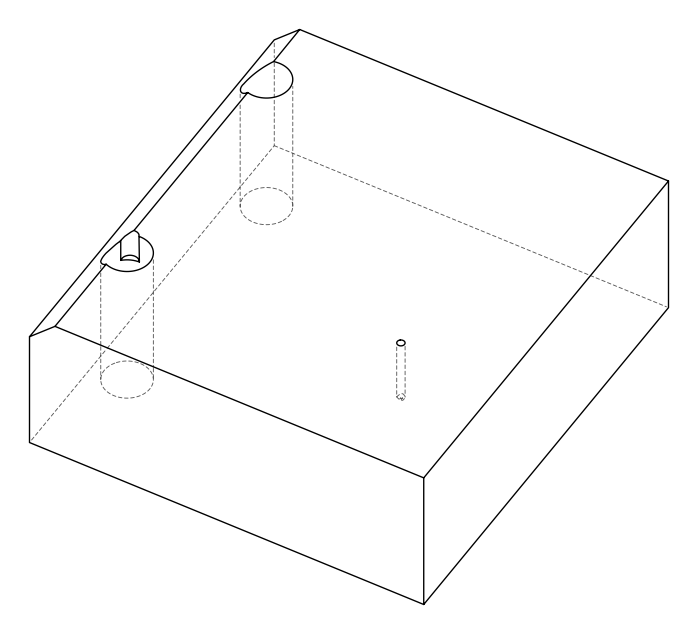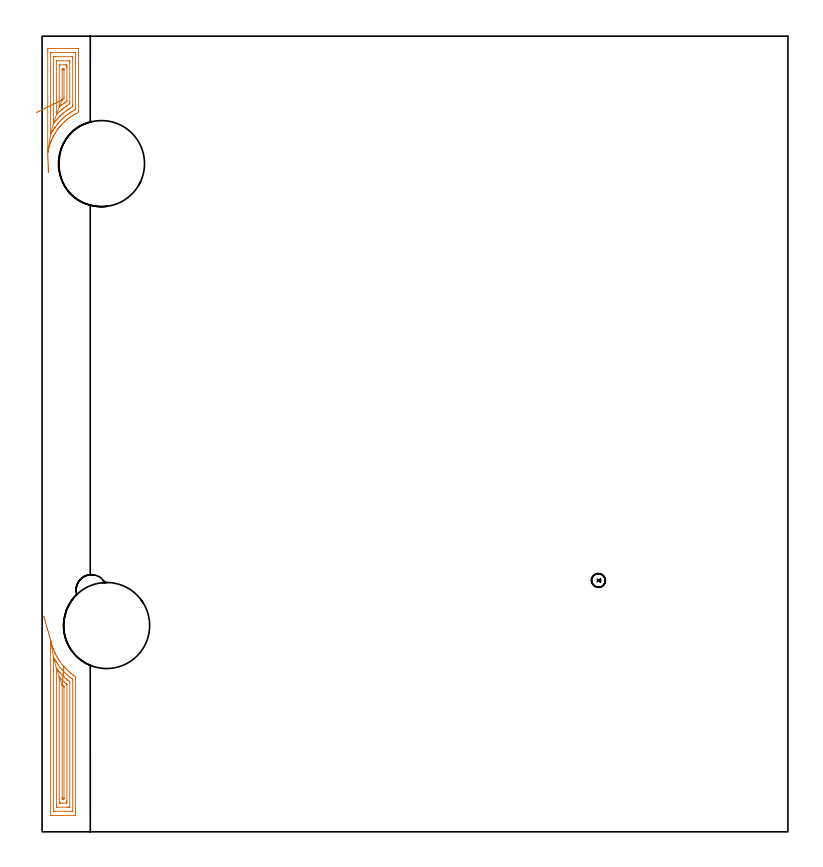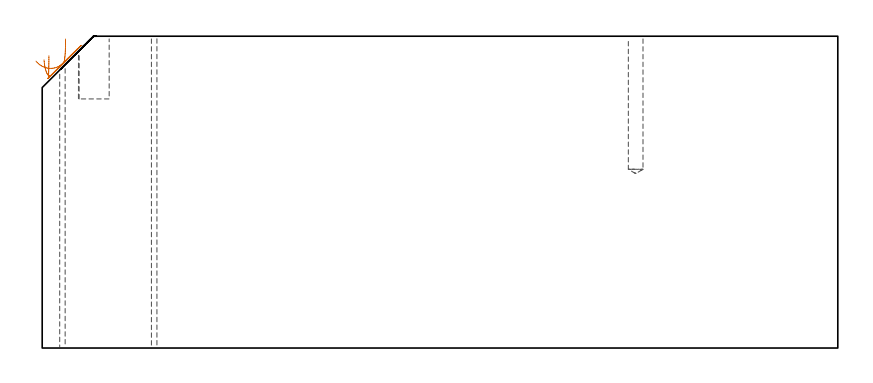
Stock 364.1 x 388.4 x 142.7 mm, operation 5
(PLAN: 6 operations, 4 tool changes, 28 min)
(1 SPOT_DRILL | STEP1POCKET | NXT0321_9005460120000 | 0.03 min | 1 mm3)
(2 INDEXABLE_INSERT_DRILL_THROUGH_HOLE_FROM_SOLID | STEP1HOLE | NXT0302_036 | 0.59 min | 197625 mm3)
(3 INDEXABLE_INSERT_DRILL_THROUGH_HOLE_FROM_SOLID_1 | STEP1HOLE_1 | NXT0302_036 | 0.59 min | 197627 mm3)
(4 DRILL_BLIND_HOLE_INTO_CENTER | STEP1POCKET | UGT0301_462 | 0.26 min | 2144 mm3)
(5 AREA_MILL | FG_CHAMFER_SURFACE | UGT0205_001 | 26.14 min | 102309 mm3)
(6 MILL_SLOT_ROUND_PART | SLOT_PARTIAL_ROUND | UGT0201_132 | Follow Part, ap 3.5, ae 75% | 0.43 min | 1663 mm3)
(TOOL NXT0321_9005460120000 | NC Spot Drill, 142deg, 12mm, Carbide, Uncoated | D12 PA142 FL30 Z2)
(TOOL NXT0302_036 | Index. Insert Drill 42mm [880-D4200L50-05] | D42 PA176 FL210 Z2)
(TOOL UGT0301_462 | Carbide Drill 6.7 mm | D6.7 PA118 FL63 Z2)
(TOOL UGT0205_001 | Chamfer Mill 20 x 3 x 45 deg. | D20 FL50 Z2)
(TOOL UGT0201_132 | Carbide End Mill 14.0 | D14 FL30 Z4)
(OP 5 AREA_MILL, part 2 of 2)
G0 Z152.7
X0.836 Y105.291
Z131.897
G1 X0.908 Y105.036 Z131.066
X0.999 Y104.713 Z130.261
X1.109 Y104.323 Z129.488
X1.237 Y103.869 Z128.754
X1.381 Y103.356 Z128.064
X1.541 Y102.787 Z127.422
X1.716 Y102.166 Z126.835
X1.905 Y101.498 Z126.306
X2.104 Y100.789 Z125.839
X2.315 Y100.043 Z125.439
X2.534 Y99.266 Z125.107
X2.759 Y98.464 Z124.848
X2.991 Y97.644 Z124.661
X3.225 Y96.811 Z124.55
X3.462 Y95.972 Z124.515
X3.698 Y95.134 Z124.555
X3.932 Y94.301 Z124.672
X4.163 Y93.482 Z124.863
X4.19 Y93.386 Z124.89
X4.235 Y93.217 Z124.935
X4.28 Y93.046 Z124.98
X4.331 Y92.841 Z125.031
X4.363 Y92.72 Z125.063
X4.452 Y92.394 Z125.152
X4.614 Y91.826 Z125.314
X4.682 Y91.596 Z125.382
X4.89 Y90.932 Z125.59
X5.098 Y90.285 Z125.798
X5.184 Y90.038 Z125.884
X5.344 Y89.596 Z126.044
X5.518 Y89.144 Z126.218
X5.631 Y88.856 Z126.331
X5.894 Y88.25 Z126.594
X6.236 Y87.473 Z126.936
X6.289 Y87.356 Z126.989
X6.335 Y87.256 Z127.035
X6.739 Y86.462 Z127.439
X7.128 Y85.721 Z127.828
X7.317 Y85.378 Z128.017
X7.735 Y84.673 Z128.435
X8.02 Y84.206 Z128.72
X8.293 Y83.779 Z128.993
X8.839 Y82.958 Z129.539
X8.892 Y82.885 Z129.592
X8.912 Y82.858 Z129.612
X9.563 Y81.991 Z130.263
X9.804 Y81.681 Z130.504
X10.281 Y81.097 Z130.981
X10.696 Y80.609 Z131.396
X11.065 Y80.203 Z131.765
X11.588 Y79.645 Z132.288
X11.918 Y79.309 Z132.618
X12.48 Y78.766 Z133.18
X12.858 Y78.415 Z133.558
X13.372 Y77.966 Z134.072
X13.893 Y77.521 Z134.593
X14.099 Y77.356 Z134.799
X14.264 Y77.227 Z134.964
X15.042 Y76.627 Z135.742
X15.156 Y76.546 Z135.856
X16.336 Y75.732 Z137.036
X16.339 Y75.441 Z137.039
X16.342 Y74.838 Z137.042
X16.343 Y74.543 Z137.043
Y8.675
X16.342 Y8.381 Z137.042
X16.338 Y8.085 Z137.038
X16.336 Y8.01 Z137.036
X16.301 Y8.007 Z137.001
X16.217 Y8.003 Z136.917
X16.048 Y8.001 Z136.748
X15.83 Y8. Z136.53
X5.126 Z125.826
X4.452 Y8.002 Z125.152
X4.23 Y8.004 Z124.93
X4.171 Y8.01 Z124.871
X4.164 Y8.026 Z124.864
X4.161 Y8.072 Z124.861
X4.158 Y8.675 Z124.858
X4.157 Y8.971 Z124.857
Y93.016
X4.158 Y93.179 Z124.858
X4.161 Y93.399 Z124.861
X4.163 Y93.482 Z124.863
X5.584 Y85.275 Z126.284
X5.916 Y84.673 Z126.616
X6.236 Y84.096 Z126.936
X6.417 Y83.779 Z127.117
X6.671 Y83.343 Z127.371
X6.955 Y82.885 Z127.655
X7.128 Y82.616 Z127.828
X7.546 Y81.991 Z128.246
X8.02 Y81.307 Z128.72
X8.171 Y81.097 Z128.871
X8.602 Y80.514 Z129.302
X8.843 Y80.203 Z129.543
X8.912 Y80.118 Z129.612
X9.586 Y79.309 Z130.286
X9.804 Y79.057 Z130.504
X10.39 Y78.415 Z131.09
X10.696 Y78.092 Z131.396
X11.261 Y77.521 Z131.961
X11.588 Y77.206 Z132.288
X12.212 Y76.627 Z132.912
X12.48 Y76.393 Z133.18
X13.255 Y75.732 Z133.955
X13.372 Y75.639 Z134.072
X13.798 Y75.306 Z134.498
X14.264 Y74.947 Z134.964
X14.407 Y74.838 Z135.107
X14.768 Y74.576 Z135.468
X14.922 Y74.457 Z135.622
X14.924 Y74.421 Z135.624
X14.927 Y74.339 Z135.627
X14.928 Y74.173 Z135.628
X14.929 Y73.944 Z135.629
X14.928 Y10.464 Z135.628
X14.926 Y10.131 Z135.626
X14.924 Y10.048 Z135.624
X14.922 Y10.015 Z135.622
X14.88 Y10.01 Z135.58
X14.724 Y10.003 Z135.424
X14.264 Y10.001 Z134.964
X13.835 Y10. Z134.535
X6.236 Y10.001 Z126.936
X5.803 Y10.003 Z126.503
X5.615 Y10.01 Z126.315
X5.578 Y10.016 Z126.278
X5.576 Y10.084 Z126.276
X5.573 Y10.234 Z126.273
X5.572 Y10.464 Z126.272
X5.571 Y11.13 Z126.271
X5.572 Y84.445 Z126.272
X5.573 Y84.673 Z126.273
X5.578 Y85.057 Z126.278
X5.584 Y85.275 Z126.284
X6.992 Y79.905 Z127.692
X7.05 Y79.834 Z127.75
X7.128 Y79.735 Z127.828
X7.451 Y79.309 Z128.151
X8.02 Y78.57 Z128.72
X8.144 Y78.415 Z128.844
X8.752 Y77.681 Z129.452
X8.889 Y77.521 Z129.589
X8.912 Y77.495 Z129.612
X9.713 Y76.627 Z130.413
X9.804 Y76.532 Z130.504
X10.599 Y75.732 Z131.299
X10.696 Y75.64 Z131.396
X11.561 Y74.838 Z132.261
X11.588 Y74.814 Z132.288
X11.776 Y74.65 Z132.476
X12.48 Y74.058 Z133.18
X12.618 Y73.944 Z133.318
X13.372 Y73.353 Z134.072
X13.451 Y73.288 Z134.151
X13.492 Y73.251 Z134.192
X13.508 Y73.229 Z134.208
X13.51 Y73.192 Z134.21
X13.513 Y73.05 Z134.213
X13.514 Y72.908 Z134.214
Y12.109
X13.513 Y12.061 Z134.213
X13.51 Y12.025 Z134.21
X13.507 Y12.01 Z134.207
X13.497 Y12.008 Z134.197
X13.372 Y12.004 Z134.072
X12.731 Y12. Z133.431
X12.48 Z133.18
X7.378 Y12.001 Z128.078
X7.128 Y12.007 Z127.828
X7.045 Y12.01 Z127.745
X6.992 Y12.022 Z127.692
X6.989 Y12.109 Z127.689
X6.987 Y12.252 Z127.687
X6.986 Y12.394 Z127.686
X6.985 Y13.146 Z127.685
X6.986 Y79.309 Z127.686
Y79.452
X6.99 Y79.737 Z127.69
X6.992 Y79.905 Z127.692
X8.406 Y75.503 Z129.106
X8.765 Y75.129 Z129.465
X8.912 Y74.975 Z129.612
X9.045 Y74.838 Z129.745
X9.804 Y74.081 Z130.504
X9.944 Y73.944 Z130.644
X10.696 Y73.254 Z131.396
X10.922 Y73.05 Z131.622
X11.588 Y72.485 Z132.288
X11.979 Y72.156 Z132.679
X12.052 Y72.092 Z132.752
X12.094 Y72.054 Z132.794
X12.095 Y72.027 Z132.795
X12.098 Y71.899 Z132.798
X12.1 Y71.643 Z132.8
Y15.315
X12.099 Y14.934 Z132.799
X12.097 Y14.424 Z132.797
X12.093 Y14.04 Z132.793
X11.626 Y14.002 Z132.326
X9.844 Y14. Z130.544
X8.951 Y14.001 Z129.651
X8.912 Y14.003 Z129.612
X8.407 Y14.04 Z129.107
X8.402 Y14.551 Z129.102
X8.4 Y15.828 Z129.1
Y74.458
X8.401 Y74.838 Z129.101
X8.404 Y75.348 Z129.104
X8.406 Y75.503 Z129.106
X9.82 Y71.651 Z130.52
X9.83 Y71.647 Z130.53
X9.972 Y71.526 Z130.672
X10.276 Y71.262 Z130.976
X10.429 Y71.127 Z131.129
X10.622 Y70.955 Z131.322
X10.68 Y70.898 Z131.38
X10.682 Y70.876 Z131.382
X10.683 Y70.822 Z131.383
X10.686 Y70.381 Z131.386
Y16.722
X10.684 Y16.277 Z131.384
X10.681 Y16.058 Z131.381
X10.679 Y16.012 Z131.379
X10.62 Y16.007 Z131.32
X10.522 Y16.002 Z131.222
X9.923 Y16.006 Z130.623
X9.858 Y16.01 Z130.558
X9.821 Y16.015 Z130.521
X9.819 Y16.06 Z130.519
X9.816 Y16.277 Z130.516
X9.814 Y16.712 Z130.514
Y71.476
X9.816 Y71.584 Z130.516
X9.818 Y71.636 Z130.518
X9.82 Y71.651 Z130.52
X9.902 Y72.511 Z130.64
X9.983 Y73.358 Z130.835
X10.062 Y74.184 Z131.104
X10.138 Y74.984 Z131.444
X10.211 Y75.751 Z131.852
X10.281 Y76.48 Z132.327
X10.346 Y77.165 Z132.863
X10.407 Y77.801 Z133.457
X10.463 Y78.382 Z134.105
X10.513 Y78.906 Z134.801
X10.557 Y79.367 Z135.54
X10.595 Y79.762 Z136.317
X10.626 Y80.088 Z137.126
X10.65 Y80.343 Z137.96
X10.668 Y80.525 Z138.813
X10.678 Y80.632 Z139.679
X10.681 Y80.663 Z140.55
X10.676 Y80.618 Z141.422
G0 Z152.7
X3.07 Y321.91
Z133.776
G1 Y321.919 Z132.903
X3.067 Y322.004 Z132.035
X3.062 Y322.165 Z131.178
X3.054 Y322.399 Z130.337
X3.044 Y322.706 Z129.521
X3.031 Y323.083 Z128.734
X3.017 Y323.527 Z127.983
X3. Y324.034 Z127.274
X2.981 Y324.602 Z126.611
X2.96 Y325.225 Z126.001
X2.938 Y325.898 Z125.447
X2.914 Y326.618 Z124.955
X2.889 Y327.377 Z124.526
X2.862 Y328.171 Z124.166
X2.835 Y328.994 Z123.876
X2.807 Y329.838 Z123.659
X2.779 Y330.699 Z123.517
X2.75 Y331.568 Z123.45
X2.748 Y331.619 Z123.448
X2.745 Y331.852 Z123.445
X2.743 Y332.263 Z123.443
Y332.338
Y381.513
X2.748 Y382.327 Z123.448
X2.749 Y382.378 Z123.449
X2.786 Y382.39 Z123.486
X2.896 Y382.394 Z123.596
X3.117 Y382.398 Z123.817
X3.56 Y382.4 Z124.26
X16.94 Z137.64
X17.386 Y382.398 Z138.086
X17.605 Y382.394 Z138.305
X17.714 Y382.39 Z138.414
X17.751 Y382.38 Z138.451
X17.757 Y381.513 Z138.457
Y352.008
X17.755 Y351.191 Z138.455
X17.753 Y351.153 Z138.453
X17.751 Y351.139 Z138.451
X17.72 Y351.114 Z138.42
X16.94 Y350.74 Z137.64
X16.59 Y350.57 Z137.29
X16.048 Y350.298 Z136.748
X15.997 Y350.271 Z136.697
X15.905 Y350.22 Z136.605
X15.431 Y349.945 Z136.131
X15.156 Y349.784 Z135.856
X14.87 Y349.612 Z135.57
X14.399 Y349.326 Z135.099
X14.317 Y349.272 Z135.017
X14.264 Y349.237 Z134.964
X13.787 Y348.91 Z134.487
X13.372 Y348.623 Z134.072
X13.26 Y348.544 Z133.96
X13.102 Y348.431 Z133.802
X12.749 Y348.162 Z133.449
X12.48 Y347.954 Z133.18
X12.248 Y347.77 Z132.948
X11.961 Y347.537 Z132.661
X11.588 Y347.219 Z132.288
X11.282 Y346.95 Z131.982
X10.937 Y346.643 Z131.637
X10.812 Y346.527 Z131.512
X10.696 Y346.417 Z131.396
X10.359 Y346.087 Z131.059
X10.018 Y345.749 Z130.718
X9.912 Y345.641 Z130.612
X9.804 Y345.527 Z130.504
X9.481 Y345.179 Z130.181
X9.184 Y344.855 Z129.884
X9.057 Y344.71 Z129.757
X8.912 Y344.541 Z129.612
X8.648 Y344.225 Z129.348
X8.43 Y343.961 Z129.13
X8.247 Y343.733 Z128.947
X8.02 Y343.446 Z128.72
X7.855 Y343.232 Z128.555
X7.73 Y343.067 Z128.43
X7.475 Y342.719 Z128.175
X7.092 Y342.173 Z127.792
X6.753 Y341.654 Z127.453
X6.51 Y341.279 Z127.21
X6.404 Y341.11 Z127.104
X6.236 Y340.832 Z126.936
X6.071 Y340.549 Z126.771
X5.978 Y340.385 Z126.678
X5.752 Y339.976 Z126.452
X5.486 Y339.49 Z126.186
X5.437 Y339.397 Z126.137
X5.344 Y339.215 Z126.044
X5.043 Y338.596 Z125.743
X4.857 Y338.191 Z125.557
X4.637 Y337.702 Z125.337
X4.581 Y337.573 Z125.281
X4.452 Y337.268 Z125.152
X4.318 Y336.942 Z125.018
X4.265 Y336.808 Z124.965
X4.07 Y336.296 Z124.77
X3.928 Y335.914 Z124.628
X3.835 Y335.638 Z124.535
X3.631 Y335.02 Z124.331
X3.613 Y334.966 Z124.313
X3.56 Y334.792 Z124.26
X3.409 Y334.277 Z124.109
X3.366 Y334.126 Z124.066
X3.264 Y333.757 Z123.964
X3.216 Y333.577 Z123.916
X3.127 Y333.232 Z123.827
X3.087 Y333.074 Z123.787
X3.037 Y332.862 Z123.737
X2.915 Y332.338 Z123.615
X2.858 Y332.074 Z123.558
X2.834 Y331.957 Z123.534
X2.788 Y331.737 Z123.488
X2.75 Y331.568 Z123.45
X4.164 Y340.354 Z124.864
X4.157 Y340.68 Z124.857
Y379.725
X4.158 Y380.019 Z124.858
X4.162 Y380.316 Z124.862
X4.164 Y380.39 Z124.864
X4.2 Y380.393 Z124.9
X4.283 Y380.397 Z124.983
X4.452 Y380.399 Z125.152
X4.67 Y380.4 Z125.37
X15.375 Z136.075
X16.048 Y380.398 Z136.748
X16.27 Y380.396 Z136.97
X16.329 Y380.39 Z137.029
X16.336 Y380.374 Z137.036
X16.339 Y380.328 Z137.039
X16.342 Y379.725 Z137.042
X16.343 Y379.429 Z137.043
Y353.501
X16.34 Y352.902 Z137.04
X16.337 Y352.613 Z137.037
X16.332 Y352.577 Z137.032
X16.306 Y352.561 Z137.006
X16.237 Y352.524 Z136.937
X15.775 Y352.281 Z136.475
X15.261 Y352.008 Z135.961
X14.631 Y351.64 Z135.331
X14.264 Y351.422 Z134.964
X14.073 Y351.305 Z134.773
X13.766 Y351.114 Z134.466
X13.529 Y350.956 Z134.229
X13.372 Y350.849 Z134.072
X12.466 Y350.22 Z133.166
X11.588 Y349.538 Z132.288
X11.469 Y349.445 Z132.169
X11.322 Y349.326 Z132.022
X10.696 Y348.791 Z131.396
X10.504 Y348.624 Z131.204
X10.289 Y348.431 Z130.989
X10.038 Y348.197 Z130.738
X9.804 Y347.977 Z130.504
X9.581 Y347.761 Z130.281
X9.355 Y347.537 Z130.055
X9.136 Y347.313 Z129.836
X8.912 Y347.08 Z129.612
X8.701 Y346.855 Z129.401
X8.506 Y346.643 Z129.206
X8.02 Y346.091 Z128.72
X7.862 Y345.907 Z128.562
X7.73 Y345.749 Z128.43
X7.46 Y345.416 Z128.16
X7.128 Y345.004 Z127.828
X7.062 Y344.921 Z127.762
X7.012 Y344.855 Z127.712
X6.681 Y344.409 Z127.381
X6.35 Y343.961 Z127.05
X6.303 Y343.894 Z127.003
X6.236 Y343.797 Z126.936
X5.943 Y343.36 Z126.643
X5.748 Y343.067 Z126.448
X5.59 Y342.821 Z126.29
X5.344 Y342.434 Z126.044
X5.244 Y342.272 Z125.944
X5.185 Y342.173 Z125.885
X4.917 Y341.706 Z125.617
X4.675 Y341.279 Z125.375
X4.595 Y341.135 Z125.295
X4.452 Y340.871 Z125.152
X4.283 Y340.554 Z124.983
X4.191 Y340.385 Z124.891
X4.179 Y340.369 Z124.879
X4.164 Y340.354 Z124.864
X5.578 Y345.749 Z126.278
X5.575 Y346.052 Z126.275
X5.572 Y346.415 Z126.272
Y377.937
X5.574 Y378.27 Z126.274
X5.576 Y378.352 Z126.276
X5.578 Y378.385 Z126.278
X5.62 Y378.39 Z126.32
X5.776 Y378.397 Z126.476
X6.236 Y378.399 Z126.936
X6.666 Y378.4 Z127.366
X14.264 Y378.399 Z134.964
X14.697 Y378.397 Z135.397
X14.885 Y378.39 Z135.585
X14.922 Y378.384 Z135.622
X14.924 Y378.316 Z135.624
X14.927 Y378.166 Z135.627
X14.928 Y377.937 Z135.628
X14.929 Y377.27 Z135.629
Y354.918
X14.928 Y354.69 Z135.628
X14.922 Y354.031 Z135.622
X14.919 Y353.976 Z135.619
X14.264 Y353.591 Z134.964
X13.834 Y353.334 Z134.534
X13.372 Y353.054 Z134.072
X13.278 Y352.996 Z133.978
X13.13 Y352.902 Z133.83
X12.742 Y352.639 Z133.442
X12.48 Y352.46 Z133.18
X12.214 Y352.274 Z132.914
X11.836 Y352.008 Z132.536
X11.694 Y351.901 Z132.394
X11.588 Y351.82 Z132.288
X10.682 Y351.114 Z131.382
X10.207 Y350.71 Z130.907
X9.804 Y350.365 Z130.504
X9.727 Y350.297 Z130.427
X9.64 Y350.22 Z130.34
X9.263 Y349.868 Z129.963
X8.912 Y349.539 Z129.612
X8.803 Y349.434 Z129.503
X8.693 Y349.326 Z129.393
X8.359 Y348.985 Z129.059
X8.02 Y348.636 Z128.72
X7.92 Y348.531 Z128.62
X7.827 Y348.431 Z128.527
X7.496 Y348.062 Z128.196
X7.128 Y347.648 Z127.828
X7.077 Y347.589 Z127.777
X7.033 Y347.537 Z127.733
X6.576 Y346.984 Z127.276
X6.236 Y346.559 Z126.936
X5.885 Y346.101 Z126.585
X5.614 Y345.749 Z126.314
X5.605 Y345.744 Z126.305
X5.578 Y345.749 Z126.278
X6.992 Y350.084 Z127.692
X6.989 Y350.22 Z127.689
X6.987 Y350.361 Z127.687
X6.985 Y351.114 Z127.685
Y351.257
X6.986 Y376.291 Z127.686
X6.987 Y376.339 Z127.687
X6.99 Y376.376 Z127.69
X6.993 Y376.39 Z127.693
X7.003 Y376.392 Z127.703
X7.128 Y376.396 Z127.828
X7.769 Y376.4 Z128.469
X13.122 Y376.399 Z133.822
X13.372 Y376.393 Z134.072
X13.455 Y376.39 Z134.155
X13.508 Y376.378 Z134.208
X13.51 Y376.291 Z134.21
X13.513 Y376.148 Z134.213
X13.514 Y376.006 Z134.214
X13.515 Y375.254 Z134.215
X13.514 Y356.336 Z134.214
X13.511 Y355.584 Z134.211
X13.508 Y355.448 Z134.208
X13.501 Y355.32 Z134.201
X12.486 Y354.685 Z133.186
X11.956 Y354.322 Z132.656
X11.588 Y354.068 Z132.288
X11.428 Y353.956 Z132.128
X11.205 Y353.796 Z131.905
X10.696 Y353.407 Z131.396
X10.412 Y353.187 Z131.112
X10.049 Y352.902 Z130.749
X9.804 Y352.698 Z130.504
X9.431 Y352.382 Z130.131
X8.993 Y352.008 Z129.693
X8.95 Y351.97 Z129.65
X8.032 Y351.114 Z128.732
X7.141 Y350.207 Z127.841
X6.992 Y350.084 Z127.692
X8.407 Y353.86 Z129.107
X8.404 Y353.899 Z129.104
X8.401 Y354.011 Z129.101
X8.4 Y354.087 Z129.1
Y354.31
Y373.466
X8.402 Y373.977 Z129.102
X8.407 Y374.36 Z129.107
X8.874 Y374.398 Z129.574
X10.656 Y374.4 Z131.356
X11.549 Y374.399 Z132.249
X11.588 Y374.397 Z132.288
X12.093 Y374.36 Z132.793
X12.098 Y373.849 Z132.798
X12.1 Y373.466 Z132.8
Y372.953
Y356.992
X12.098 Y356.735 Z132.798
X12.096 Y356.672 Z132.796
X12.094 Y356.645 Z132.794
X12.032 Y356.599 Z132.732
X11.86 Y356.478 Z132.56
X11.588 Y356.292 Z132.288
X11.169 Y356.004 Z131.869
X10.696 Y355.676 Z131.396
X10.642 Y355.638 Z131.342
X10.567 Y355.584 Z131.267
X10.135 Y355.253 Z130.835
X9.804 Y354.998 Z130.504
X9.631 Y354.863 Z130.331
X9.411 Y354.69 Z130.111
X9.137 Y354.465 Z129.837
X8.483 Y353.916 Z129.183
X8.429 Y353.875 Z129.129
X8.407 Y353.86 Z129.107
X9.838 Y357.312 Z130.538
X9.817 Y357.36 Z130.517
X9.815 Y357.372 Z130.515
X9.814 Y357.382 Z130.514
Y371.678
X9.816 Y372.123 Z130.516
X9.819 Y372.342 Z130.519
X9.821 Y372.388 Z130.521
X9.881 Y372.393 Z130.581
X9.978 Y372.398 Z130.678
X10.577 Y372.394 Z131.277
X10.643 Y372.39 Z131.343
X10.679 Y372.385 Z131.379
X10.681 Y372.34 Z131.381
X10.684 Y372.123 Z131.384
X10.686 Y371.688 Z131.386
Y358.257
X10.682 Y358.035 Z131.382
X10.679 Y357.931 Z131.379
X10.13 Y357.52 Z130.83
X9.932 Y357.372 Z130.632
X9.89 Y357.343 Z130.59
X9.855 Y357.321 Z130.555
X9.838 Y357.312 Z130.538
X9.233 Y357.016 Z129.984
X8.587 Y356.699 Z129.491
X7.905 Y356.364 Z129.063
X7.191 Y356.014 Z128.702
X6.453 Y355.652 Z128.412
X5.694 Y355.28 Z128.195
X4.921 Y354.901 Z128.052
X4.141 Y354.518 Z127.985
X3.357 Y354.134 Z127.994
X2.578 Y353.752 Z128.078
X1.808 Y353.374 Z128.239
X1.053 Y353.004 Z128.473
X0.32 Y352.644 Z128.78
X-0.386 Y352.298 Z129.156
X-1.061 Y351.967 Z129.6
X-1.698 Y351.655 Z130.108
X-2.293 Y351.363 Z130.675
X-2.841 Y351.094 Z131.298
G0 Z152.7
M5
M2
